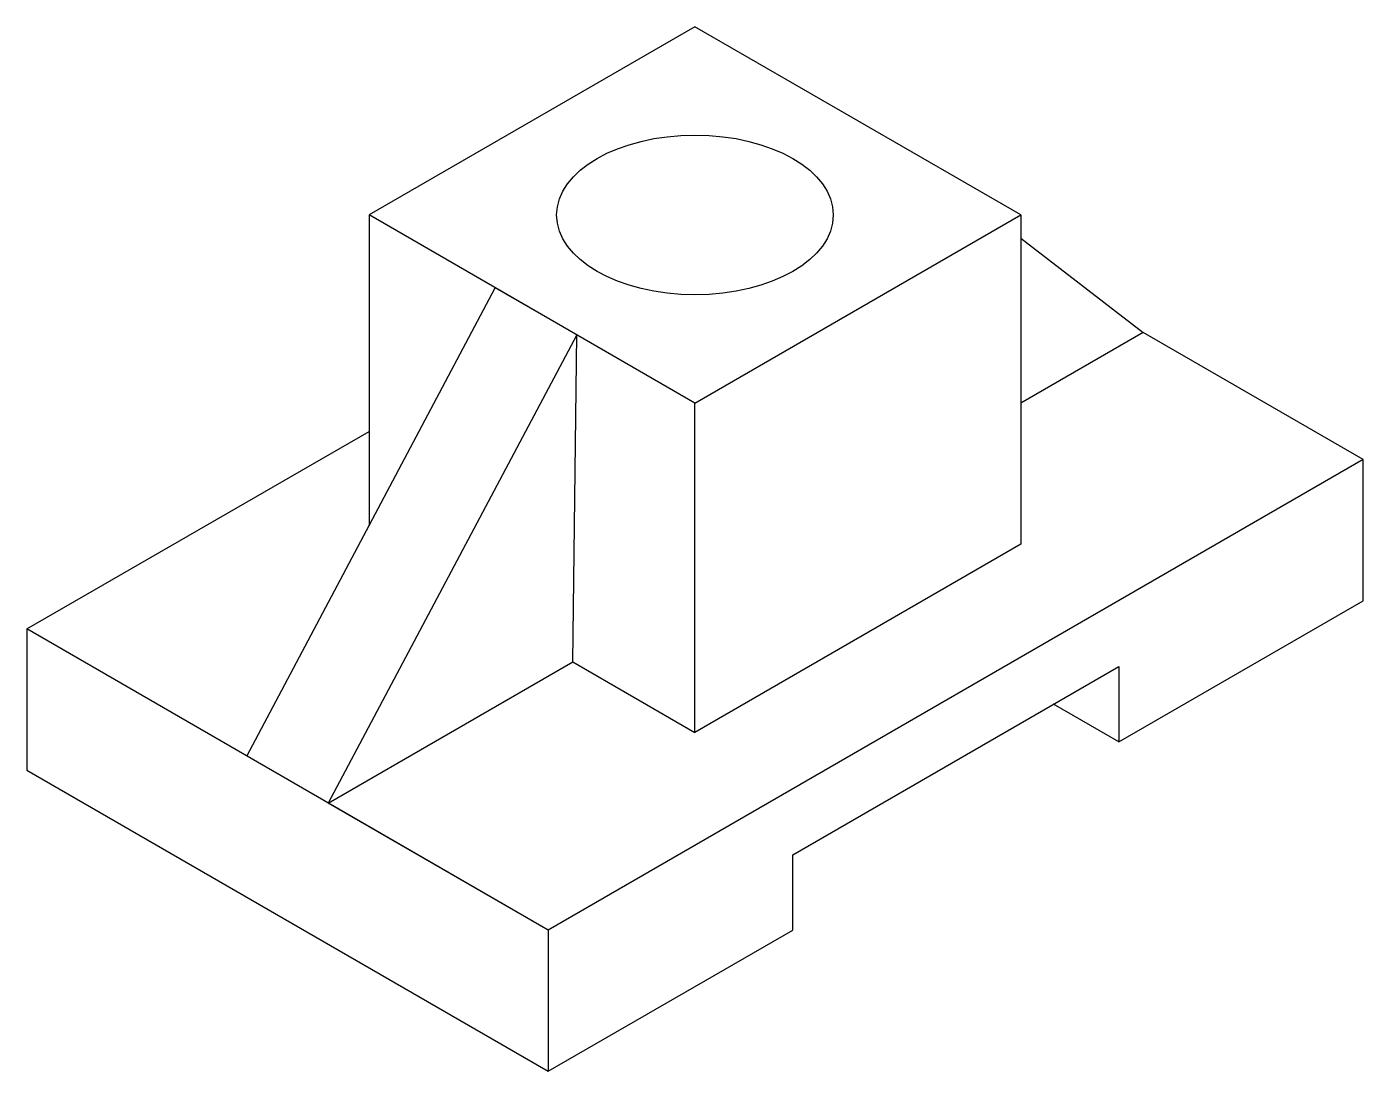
# Model space of a CAD drawing. Header units: inches. Extents: x 112 to 254, y 80 to 190.
import ezdxf

# ---------------------------------------------------------------- set-up
doc = ezdxf.new("R2010")
doc.units = ezdxf.units.IN
doc.header["$MEASUREMENT"] = 0
doc.layers.add('Visible Lines', color=1, linetype='Continuous')

msp = doc.modelspace()

# ---------------------------------------------------------------- linework, layer by layer
at = {"layer": 'Visible Lines'}
for p, q in [((182.73, 190.5), (148.09, 170.5)), ((217.37, 170.5), (182.73, 190.5)), ((182.73, 150.5), (148.09, 170.5)), ((148.09, 170.5), (148.09, 137.47)), ((182.73, 150.5), (217.37, 170.5)), ((217.37, 170.5), (217.37, 135.5)), ((217.37, 168.04), (230.36, 158)), ((135.1, 113), (161.51, 162.75)), ((170.17, 157.75), (161.51, 162.75)), ((170.17, 157.75), (143.76, 108)), ((169.74, 123), (170.17, 157.75)), ((230.36, 158), (217.37, 150.5)), ((253.75, 144.5), (230.36, 158)), ((182.73, 115.5), (182.73, 150.5)), ((111.72, 126.5), (148.09, 147.5)), ((253.75, 144.5), (167.14, 94.5)), ((253.75, 129.5), (253.75, 144.5)), ((217.37, 135.5), (182.73, 115.5)), ((227.76, 114.5), (253.75, 129.5)), ((167.14, 94.5), (111.72, 126.5)), ((111.72, 126.5), (111.72, 111.5)), ((143.76, 108), (169.74, 123)), ((169.74, 123), (182.73, 115.5)), ((193.12, 102.5), (227.76, 122.5)), ((227.76, 122.5), (227.76, 114.5)), ((227.76, 114.5), (220.84, 118.5)), ((111.72, 111.5), (167.14, 79.5)), ((167.14, 94.5), (143.76, 108)), ((193.12, 94.5), (193.12, 102.5)), ((167.14, 79.5), (193.12, 94.5)), ((167.14, 94.5), (167.14, 79.5))]:
    msp.add_line(p, q, dxfattribs=at)
msp.add_ellipse((182.73, 170.5), major_axis=(-14.7, 0), ratio=0.57735, dxfattribs=at)

doc.saveas('drawing.dxf')
